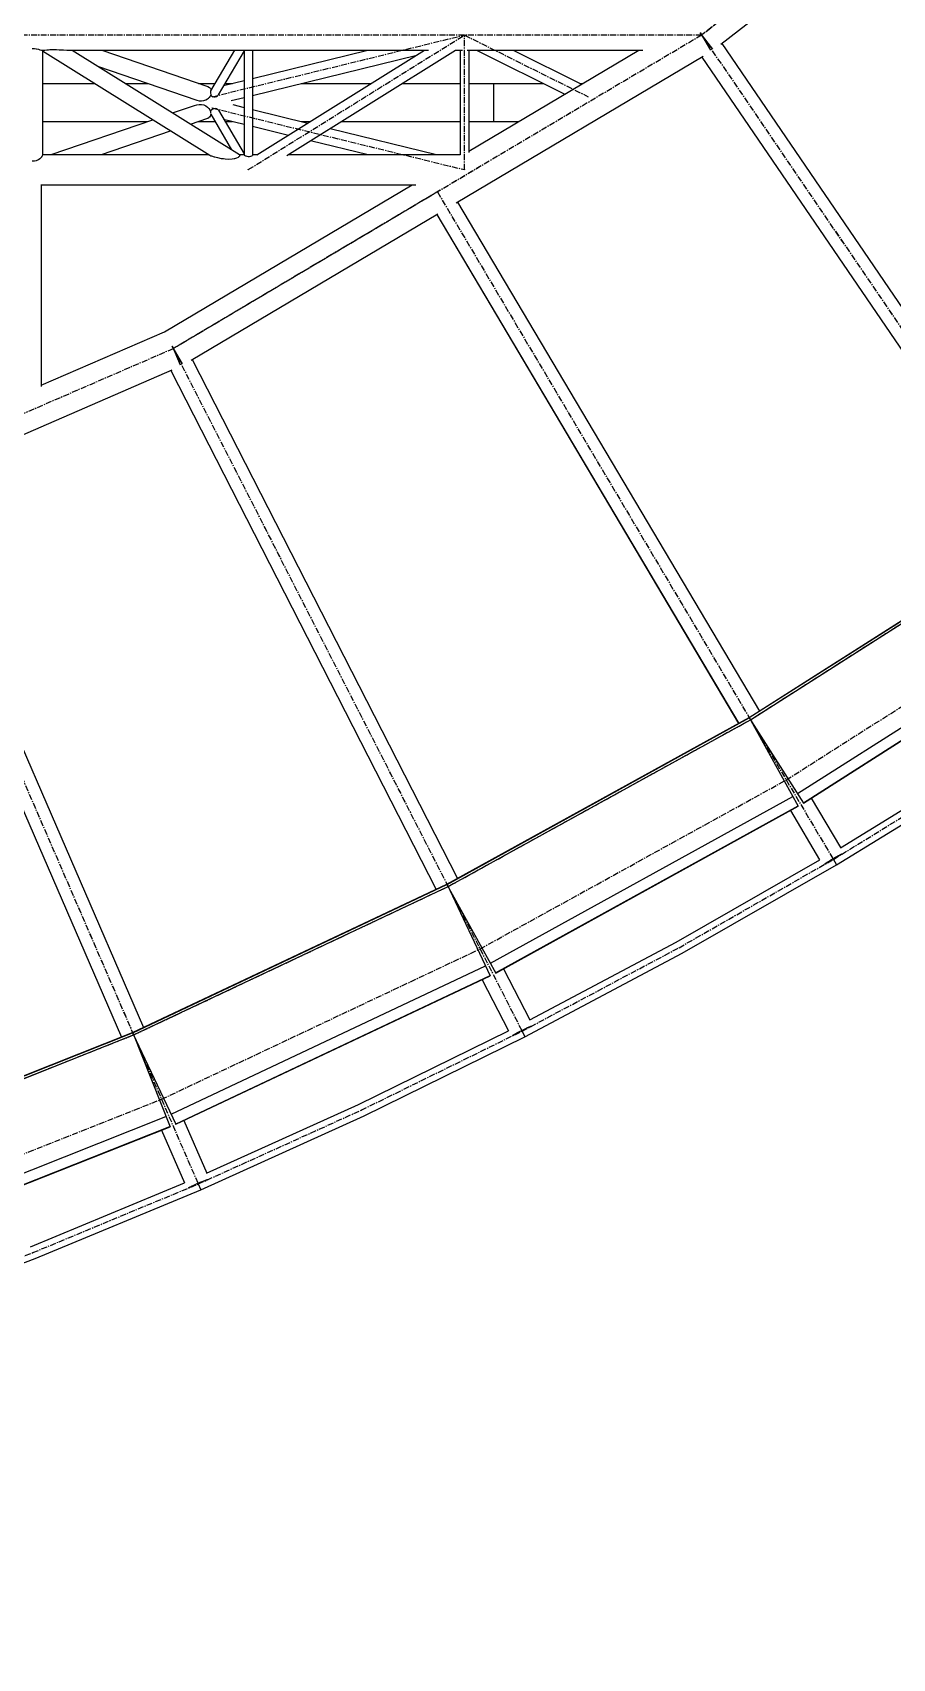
# Model space of a CAD drawing. Header units: millimetres. Extents: x 5143 to 30813, y 232 to 21408.
# Drawn here: x 25174 to 26324, y 539 to 2714 of the extents above; entities that cross this region are included whole.
import ezdxf

# ---------------------------------------------------------------- set-up
doc = ezdxf.new("R2010")
doc.units = ezdxf.units.MM
doc.header["$LTSCALE"] = 0.25
doc.linetypes.add('CENTER', pattern=[50.8, 31.75, -6.35, 6.35, -6.35])
doc.linetypes.add('XKITLINE00', pattern=[0])
doc.styles.add('ROMANS', font='romans.shx')
doc.dimstyles.new('MD300', dxfattribs={"dimtxt": 2.5, "dimasz": 2.5, "dimexe": 1, "dimexo": 1, "dimgap": 0.5, "dimtad": 1, "dimdec": 1, "dimlfac": 50, "dimrnd": 0.5, "dimdsep": 46, "dimtxsty": 'ROMANS', "dimcen": 1, "dimclrd": 146, "dimclre": 146, "dimclrt": 30, "dimadec": 1, "dimazin": 2, "dimtfac": 1, "dimtdec": 1, "dimtmove": 0, "dimatfit": 1, "dimfxl": 1, "dimtolj": 1, "dimtzin": 0, "dimlwd": -1, "dimlwe": -1, "dimarcsym": 0})

msp = doc.modelspace()

# ---------------------------------------------------------------- linework, layer by layer
at = {"color": 8, "linetype": 'CENTER'}
for p, q in [((26714.9, 3212.6), (26069.1, 2710.2)), ((26714.9, 3212.6), (26069.1, 2710.2)), ((26392, 2961.4), (26069.1, 2710.2)), ((26069.2, 2710.3), (24815.9, 2710.3)), ((26069.1, 2710.2), (25362.3, 2290.9)), ((26069.1, 2710.2), (25362.3, 2290.9)), ((25414.3, 2627.8), (25751.8, 2710.3)), ((25462.7, 2530.3), (25751.8, 2710.3)), ((26069.1, 2710.2), (25715.7, 2500.5)), ((25751.8, 2710.3), (25917.5, 2627.8)), ((25751.8, 2530.3), (25751.8, 2710.3)), ((26069.1, 2710.2), (26577, 1965.4)), ((26069.1, 2710.2), (26646.5, 1863.3)), ((25414.3, 2612.8), (25751.8, 2530.3)), ((25715.7, 2500.5), (25362.3, 2290.9)), ((25715.7, 2500.5), (26182.3, 1714.1)), ((25715.7, 2500.5), (26245.3, 1607.9)), ((25362.3, 2290.9), (24603, 1961.6)), ((25362.3, 2290.9), (24603, 1961.6)), ((25362.3, 2290.9), (24982.7, 2126.2)), ((25362.3, 2290.9), (25772.7, 1488.2)), ((25362.3, 2290.9), (25828.9, 1378.2)), ((24982.7, 2126.2), (25346.6, 1287.1)), ((24982.7, 2126.2), (25395.7, 1173.8)), ((26134.5, 1794.7), (26524.2, 2042.8)), ((26182.3, 1714.1), (26577, 1965.4)), ((25730, 1571.6), (26134.5, 1794.7)), ((26245.3, 1607.9), (26448, 1732.5)), ((25772.7, 1488.2), (26182.3, 1714.1)), ((26038.9, 1489.8), (26245.3, 1607.9)), ((25309.3, 1373.1), (25730, 1571.6)), ((25346.6, 1287.1), (25772.7, 1488.2)), ((25828.9, 1378.2), (26038.9, 1489.8)), ((24876.9, 1201.6), (25309.3, 1373.1)), ((25613.9, 1272.6), (25828.9, 1378.2)), ((24908.6, 1113.5), (25346.6, 1287.1)), ((25395.7, 1173.8), (25613.9, 1272.6)), ((25174.5, 1082), (25395.7, 1173.8)), ((24950.4, 997.3), (25174.5, 1082))]:
    msp.add_line(p, q, dxfattribs=at)
at = {"color": 8, "linetype": 'XKITLINE00'}
for p, q in [((26094.7, 2698), (26396.4, 2932.6)), ((26066.7, 2713.3), (26083.5, 2691.6)), ((26067.1, 2713.6), (26081.1, 2690)), ((26072, 2706.5), (26071.9, 2705.4)), ((26072, 2706.3), (26072.1, 2706.4)), ((26096.2, 2699.1), (26535.3, 2055.1)), ((25173.6, 2692.3), (25176.6, 2692.4)), ((25176.6, 2692.4), (25179, 2692)), ((25179, 2692), (25179.5, 2692)), ((25179.5, 2692), (25182.1, 2691.4)), ((25182.1, 2691.4), (25183.9, 2690.7)), ((25183.9, 2690.7), (25184.3, 2690.7)), ((25184.3, 2690.7), (25185.9, 2690.1)), ((25185.9, 2690.1), (25186.1, 2690)), ((25186.1, 2690), (25186.8, 2690)), ((25186.6, 2690), (25187.5, 2690)), ((25186.8, 2689.9), (25188.2, 2690)), ((25186.8, 2690), (25186.9, 2689.7)), ((25186.9, 2689.6), (25187.2, 2688.9)), ((25187.2, 2689), (25411.2, 2549.5)), ((25187.2, 2688.9), (25187.3, 2688.8)), ((25187.2, 2688.9), (25187.3, 2688.8)), ((25187.3, 2688.8), (25187.3, 2549.5)), ((25188.2, 2690), (25188.8, 2690)), ((25188.8, 2690), (25190.4, 2690.3)), ((25190.4, 2690.3), (25193.4, 2690.6)), ((25193.4, 2690.6), (25195.5, 2690.7)), ((25195.5, 2690.7), (25197, 2690.9)), ((25197, 2690.9), (25201.2, 2691.1)), ((25201.2, 2691.1), (25206, 2691)), ((25206, 2691), (25209.8, 2690.7)), ((25209.8, 2690.7), (25211, 2690.7)), ((25211, 2690.7), (25215.7, 2690.4)), ((25215.7, 2690.4), (25220.1, 2690)), ((25220.1, 2690), (25220.3, 2690)), ((25220.3, 2690), (25223.3, 2690)), ((25222.3, 2690), (25462.7, 2690)), ((25223.3, 2690), (25224.8, 2689.9)), ((25223.9, 2689.9), (25224.1, 2690)), ((25224.8, 2689.9), (25225.1, 2690)), ((25226.9, 2690), (25451, 2550.4)), ((25266.6, 2690), (25408.7, 2641.3)), ((25444.2, 2690), (25412.3, 2635.7)), ((25457, 2689.3), (25422.4, 2630.4)), ((25457, 2690), (25457, 2550.2)), ((25458.5, 2690), (25458.8, 2689.9)), ((25458.8, 2689.9), (25459.4, 2689.9)), ((25458.9, 2690), (25459.3, 2689.9)), ((25459.4, 2689.9), (25460.9, 2690)), ((25460.9, 2690), (25462.7, 2690)), ((25462.7, 2690), (25464.5, 2690)), ((25464.5, 2690), (25466.1, 2690)), ((25464.5, 2690), (25703.6, 2690)), ((25466.1, 2690), (25467.3, 2689.9)), ((25467.1, 2689.9), (25467.3, 2690)), ((25467.3, 2689.9), (25467.5, 2689.9)), ((25467.5, 2689.9), (25467.8, 2690)), ((25468.4, 2652.3), (25622.6, 2690)), ((25468.4, 2690), (25468.4, 2549.9)), ((25468.4, 2629.7), (25688, 2683.4)), ((25474.3, 2550.3), (25698.5, 2690)), ((25514.1, 2549.4), (25739.8, 2690)), ((25739.5, 2690), (25749.3, 2690)), ((25740.9, 2486), (26071.1, 2681.9)), ((25746.1, 2690), (25746.1, 2550.2)), ((25755.5, 2690), (25990.4, 2690)), ((25757.5, 2554.9), (25985.2, 2690)), ((25757.5, 2690), (25757.5, 2553.4)), ((25768, 2690), (25886.1, 2631.2)), ((25817.1, 2690), (25908.5, 2644.5)), ((26069.5, 2680.9), (26508.6, 2036.9)), ((25260.9, 2668.8), (25393.9, 2623.2)), ((25187.3, 2645.7), (25256.7, 2645.7)), ((25298, 2645.7), (25328.3, 2645.7)), ((25395.9, 2645.7), (25418.2, 2645.7)), ((25408.7, 2641.3), (25410.7, 2640.3)), ((25410.7, 2640.3), (25411.6, 2639.4)), ((25411.6, 2639.4), (25412.2, 2638.9)), ((25412.3, 2635.5), (25412, 2634.3)), ((25412, 2634.3), (25412, 2633.3)), ((25412, 2633.3), (25412, 2632.5)), ((25412, 2632.5), (25412.4, 2630.7)), ((25412.2, 2638.9), (25413.2, 2637.2)), ((25412.3, 2635.7), (25412.3, 2635.5)), ((25413.2, 2637.2), (25413.2, 2637.1)), ((25429.7, 2642.8), (25457, 2649.5)), ((25431.4, 2645.7), (25441.4, 2645.7)), ((25533.6, 2645.7), (25627.4, 2645.7)), ((25668.7, 2645.7), (25746.1, 2645.7)), ((25757.5, 2645.7), (25857, 2645.7)), ((25906.1, 2645.7), (25910.6, 2645.7)), ((25361.4, 2606.2), (25390.7, 2616.2)), ((25390.7, 2616.2), (25393.7, 2617.2)), ((25393.7, 2617.2), (25396.9, 2617.6)), ((25393.9, 2623.2), (25396.9, 2622.5)), ((25396.9, 2622.5), (25400, 2622.3)), ((25396.9, 2617.6), (25400.1, 2617.5)), ((25400, 2622.3), (25403, 2622.6)), ((25400.1, 2617.5), (25403.1, 2616.8)), ((25403, 2622.6), (25405.8, 2623.5)), ((25403.1, 2616.8), (25405.8, 2615.7)), ((25405.8, 2623.5), (25408.2, 2624.9)), ((25405.8, 2615.7), (25408.1, 2614.1)), ((25408.1, 2614.1), (25408.2, 2614)), ((25408.2, 2624.9), (25409.4, 2625.9)), ((25408.2, 2614), (25410, 2612.2)), ((25409.4, 2625.9), (25410.3, 2626.6)), ((25410, 2612.2), (25411.2, 2610.2)), ((25411.9, 2628.6), (25410.3, 2626.6)), ((25411.2, 2610.2), (25411.3, 2610.1)), ((25411.3, 2610.1), (25412.2, 2608)), ((25412.3, 2629.7), (25411.9, 2628.6)), ((25412.6, 2630.2), (25412.3, 2629.7)), ((25412.4, 2630.7), (25412.5, 2630.7)), ((25412.5, 2630.7), (25412.7, 2630.1)), ((25413.3, 2610.1), (25412.6, 2609.3)), ((25412.7, 2630.1), (25413, 2629.7)), ((25413, 2629.7), (25413.4, 2629.1)), ((25413.7, 2610.7), (25413.3, 2610.1)), ((25413.4, 2629.1), (25414.9, 2628.1)), ((25413.7, 2610.7), (25415.1, 2611.7)), ((25414.9, 2628.1), (25416.6, 2627.5)), ((25415.1, 2611.7), (25416.8, 2612.3)), ((25416.6, 2627.5), (25418.4, 2627.5)), ((25416.8, 2612.3), (25418.5, 2612.4)), ((25418.4, 2627.5), (25420, 2628)), ((25418.5, 2612.4), (25420.2, 2612)), ((25420, 2628), (25421.4, 2629)), ((25420.2, 2612), (25421.7, 2611.1)), ((25422, 2629.7), (25421.4, 2629)), ((25421.7, 2611.1), (25422.4, 2610.1)), ((25422.4, 2630.3), (25422, 2629.7)), ((25422.4, 2610.1), (25422.7, 2609.8)), ((25422.7, 2609.8), (25457, 2551.3)), ((25440, 2622.8), (25457, 2626.9)), ((25441.9, 2617.3), (25457, 2613.6)), ((25468.4, 2610.8), (25542.3, 2592.7)), ((25187.3, 2594.9), (25328.4, 2594.9)), ((25199.2, 2550.6), (25334.8, 2597.1)), ((25385.4, 2591.3), (25408.6, 2599.3)), ((25395.8, 2594.9), (25418.2, 2594.9)), ((25408.6, 2599.3), (25410.4, 2600.4)), ((25410.6, 2600.7), (25410.4, 2600.4)), ((25411.7, 2601.9), (25410.6, 2600.7)), ((25412.2, 2603.5), (25411.7, 2601.9)), ((25412.2, 2608.2), (25412.1, 2607.6)), ((25412.1, 2607.6), (25412.1, 2607)), ((25412.1, 2607), (25412.1, 2605.9)), ((25412.6, 2609.3), (25412.2, 2608.2)), ((25412.3, 2603.6), (25412.2, 2603.5)), ((25412.5, 2604.7), (25412.3, 2603.6)), ((25412.4, 2604.9), (25412.5, 2604.6)), ((25412.5, 2604.6), (25440.4, 2557)), ((25429.7, 2597.8), (25457, 2591.1)), ((25431.4, 2594.9), (25441.7, 2594.9)), ((25468.4, 2588.3), (25516.4, 2576.6)), ((25533.4, 2594.9), (25545.8, 2594.9)), ((25587.1, 2594.9), (25746.1, 2594.9)), ((25757.5, 2594.9), (25824.9, 2594.9)), ((25266.5, 2550.6), (25358.7, 2582.2)), ((25546.1, 2569.3), (25622.9, 2550.6)), ((25572, 2585.5), (25714.6, 2550.6)), ((25182.1, 2543.7), (25183.9, 2545.1)), ((25183.9, 2545.1), (25184.3, 2545.3)), ((25184.3, 2545.3), (25185.9, 2546.9)), ((25186.1, 2547.3), (25185.9, 2546.9)), ((25186.9, 2548.4), (25186.1, 2547.3)), ((25187.1, 2549), (25186.9, 2548.4)), ((25187.3, 2549.5), (25187.1, 2549)), ((25187.3, 2550.6), (25409.4, 2550.6)), ((25411.2, 2549.5), (25412.5, 2549)), ((25412.5, 2549), (25413.5, 2548.6)), ((25413.5, 2548.6), (25417, 2547.5)), ((25417, 2547.5), (25418, 2547.3)), ((25418, 2547.3), (25421.5, 2546.4)), ((25421.5, 2546.4), (25426.5, 2545.4)), ((25426.5, 2545.4), (25429.4, 2545.1)), ((25429.4, 2545.1), (25431.8, 2544.7)), ((25431.8, 2544.7), (25436.7, 2544.4)), ((25436.7, 2544.4), (25441.1, 2544.6)), ((25441.1, 2544.6), (25443.7, 2545.1)), ((25443.7, 2545.1), (25444.6, 2545.2)), ((25444.6, 2545.2), (25447.5, 2546.1)), ((25447.5, 2546.1), (25449.5, 2547.2)), ((25449.5, 2547.3), (25450.9, 2548.3)), ((25449.5, 2547.3), (25449.5, 2547.2)), ((25450.8, 2550.6), (25457, 2550.6)), ((25451.1, 2549), (25450.9, 2548.3)), ((25451, 2550.4), (25451.3, 2550.1)), ((25451.1, 2549), (25451.5, 2549.2)), ((25451.3, 2550.1), (25451.5, 2550)), ((25451.5, 2550), (25451.5, 2549.2)), ((25457, 2550.2), (25457.1, 2550.1)), ((25457.1, 2550.1), (25457.3, 2549.8)), ((25457.3, 2549.8), (25458.1, 2549.3)), ((25458.1, 2549.3), (25458.8, 2549)), ((25458.8, 2549), (25459.4, 2548.7)), ((25459.4, 2548.7), (25460.9, 2548.2)), ((25460.9, 2548.2), (25462.7, 2548)), ((25462.7, 2548), (25464.5, 2548)), ((25464.5, 2548), (25466.1, 2548.3)), ((25466.1, 2548.3), (25467.3, 2548.8)), ((25467.3, 2548.8), (25467.5, 2549)), ((25467.5, 2549), (25468.1, 2549.3)), ((25468.4, 2549.9), (25468.1, 2549.3)), ((25468.4, 2550.6), (25474.7, 2550.6)), ((25515.9, 2550.6), (25746.1, 2550.6)), ((25173.6, 2542), (25176.6, 2541.9)), ((25176.6, 2541.9), (25179, 2542.4)), ((25179, 2542.4), (25179.5, 2542.6)), ((25179.5, 2542.6), (25182.1, 2543.7)), ((25185.3, 2510), (25687, 2510)), ((25185.8, 2510), (25185.7, 2240.1)), ((25350.7, 2313.5), (25681.9, 2510)), ((25742.5, 2486.9), (26146.4, 1806.3)), ((25742.6, 2486.9), (26146.4, 1806.3)), ((25386.3, 2275.5), (25716.4, 2471.4)), ((25714.8, 2470.5), (26118.7, 1789.8)), ((25714.8, 2470.4), (26118.6, 1789.8)), ((25185.7, 2242), (25350.7, 2313.5)), ((25360.3, 2294.3), (25374.3, 2270.6)), ((25360.7, 2294.5), (25371.7, 2269.3)), ((25364.2, 2286.6), (25364.7, 2286.8)), ((25364.3, 2286.4), (25364.8, 2286.7)), ((25005.8, 2108.6), (25360.8, 2262.5)), ((25359.1, 2261.8), (25713.9, 1567.7)), ((25359.1, 2261.8), (25713.9, 1567.7)), ((25387.8, 2276.4), (25742.6, 1582.4)), ((25387.8, 2276.4), (25742.6, 1582.4)), ((25007.6, 2109.3), (25322.5, 1383.1)), ((24978, 2096.5), (25292.9, 1370.2)), ((26132.8, 1797.6), (26522.3, 2045.6)), ((26132.9, 1797.5), (26522.3, 2045.4)), ((26134.5, 1794.7), (26524.2, 2042.8)), ((26197.5, 1695.8), (26587.2, 1943.9)), ((26205.2, 1683.7), (26594.9, 1931.8)), ((26205.5, 1683.3), (26595.1, 1931.4)), ((25728.5, 1574.6), (26132.8, 1797.6)), ((25728.6, 1574.5), (26132.8, 1797.4)), ((25730, 1571.6), (26134.5, 1794.7)), ((26132.8, 1797.4), (26205.5, 1683.3)), ((26132.9, 1797.5), (26198.3, 1679)), ((26249.6, 1600.7), (26452.5, 1725.4)), ((26254.8, 1623.5), (26443.4, 1739.5)), ((25786.7, 1468.9), (26191.1, 1692)), ((25793.6, 1456.3), (26198.1, 1679.4)), ((25793.8, 1455.9), (26198.3, 1679)), ((26215.6, 1689.7), (26254.8, 1623.6)), ((26187.8, 1673.2), (26227, 1607.1)), ((26244.8, 1608.8), (26247.6, 1610.3)), ((26244.9, 1608.7), (26247.5, 1610.3)), ((26247.5, 1610.3), (26250, 1611.7)), ((26247.6, 1610.3), (26250.2, 1611.8)), ((26250, 1611.7), (26252.4, 1613)), ((26250.2, 1611.8), (26252.6, 1613.2)), ((26252.4, 1613), (26254.5, 1614.1)), ((26252.6, 1613.2), (26254.8, 1614.3)), ((26254.5, 1614.1), (26256.2, 1615)), ((26254.8, 1614.3), (26256.6, 1615.2)), ((26256.2, 1615), (26256.4, 1615)), ((26256.6, 1615.2), (26256.9, 1615.4)), ((26034.9, 1497.1), (26227.1, 1607.1)), ((26043, 1482.4), (26249.6, 1600.7)), ((26233.3, 1601.3), (26233.5, 1601.5)), ((26233.5, 1601.5), (26235.2, 1602.7)), ((26233.8, 1601.6), (26233.9, 1601.7)), ((26233.9, 1601.7), (26235.5, 1602.9)), ((26235.2, 1602.7), (26237.2, 1604)), ((26235.5, 1602.9), (26237.5, 1604.2)), ((26237.2, 1604), (26239.6, 1605.5)), ((26237.5, 1604.2), (26239.8, 1605.6)), ((26239.6, 1605.5), (26242.1, 1607.1)), ((26239.8, 1605.6), (26242.2, 1607.2)), ((26242.1, 1607.1), (26244.8, 1608.8)), ((26242.2, 1607.2), (26244.9, 1608.7)), ((26244.9, 1608.7), (26249.6, 1600.7)), ((26244.9, 1608.7), (26249.6, 1600.7)), ((25307.9, 1376.2), (25728.5, 1574.6)), ((25308.1, 1376.1), (25728.5, 1574.4)), ((25309.3, 1373.1), (25730, 1571.6)), ((25728.5, 1574.4), (25793.8, 1455.9)), ((25728.6, 1574.5), (25786.4, 1452.1)), ((25832.7, 1370.7), (26043, 1482.4)), ((25839.3, 1393.2), (26034.9, 1497.1)), ((25359.3, 1267), (25780.1, 1465.6)), ((25804.3, 1461.7), (25839.3, 1393.2)), ((25365.4, 1254), (25786.2, 1452.6)), ((25365.7, 1253.6), (25786.4, 1452.1)), ((25775.6, 1447), (25810.6, 1378.5)), ((24875.7, 1204.8), (25307.9, 1376.2)), ((24875.7, 1204.6), (25307.9, 1376)), ((24876.9, 1201.6), (25309.3, 1373.1)), ((25307.9, 1376), (25365.7, 1253.6)), ((25308.1, 1376.1), (25358, 1250.3)), ((25610.3, 1280.2), (25810.6, 1378.6)), ((25617.5, 1265), (25832.7, 1370.7)), ((25816.4, 1372.4), (25816.7, 1372.6)), ((25816.7, 1372.6), (25818.4, 1373.6)), ((25816.9, 1372.7), (25817.1, 1372.8)), ((25817.1, 1372.8), (25818.7, 1373.8)), ((25818.4, 1373.6), (25820.5, 1374.9)), ((25818.7, 1373.8), (25820.8, 1375)), ((25820.5, 1374.9), (25822.9, 1376.2)), ((25820.8, 1375), (25823.1, 1376.3)), ((25822.9, 1376.2), (25825.6, 1377.6)), ((25823.1, 1376.3), (25825.7, 1377.7)), ((25825.6, 1377.6), (25828.4, 1379.1)), ((25825.7, 1377.7), (25828.4, 1379.1)), ((25828.4, 1379.1), (25831.2, 1380.5)), ((25828.4, 1379.1), (25831.1, 1380.4)), ((25828.4, 1379.1), (25832.7, 1370.7)), ((25828.4, 1379.1), (25832.7, 1370.7)), ((25831.1, 1380.4), (25833.8, 1381.7)), ((25831.2, 1380.5), (25833.9, 1381.8)), ((25833.8, 1381.7), (25836.2, 1382.9)), ((25833.9, 1381.8), (25836.5, 1383)), ((25836.2, 1382.9), (25838.4, 1383.8)), ((25836.5, 1383), (25838.7, 1384)), ((25838.4, 1383.8), (25840.2, 1384.6)), ((25838.7, 1384), (25840.6, 1384.8)), ((25840.2, 1384.6), (25840.3, 1384.6)), ((25840.6, 1384.8), (25840.9, 1384.9)), ((24920.1, 1092.6), (25352.5, 1264.1)), ((25399, 1166.1), (25617.5, 1265)), ((25407, 1188.1), (25610.3, 1280.2)), ((24925.4, 1079.3), (25357.8, 1250.7)), ((24925.5, 1078.8), (25358, 1250.3)), ((25346.8, 1245.9), (25377.4, 1175.3)), ((25376.5, 1258.7), (25407.1, 1188.2)), ((25171.4, 1089.8), (25377.5, 1175.3)), ((25392.4, 1173.4), (25395.3, 1174.7)), ((25392.5, 1173.5), (25395.3, 1174.7)), ((25395.3, 1174.7), (25398.2, 1176)), ((25395.3, 1174.7), (25398.1, 1175.9)), ((25395.3, 1174.7), (25399, 1166.1)), ((25395.3, 1174.7), (25399, 1166.1)), ((25398.1, 1175.9), (25400.8, 1177)), ((25398.2, 1176), (25401, 1177.1)), ((25400.8, 1177), (25403.3, 1178)), ((25401, 1177.1), (25403.6, 1178.1)), ((25403.3, 1178), (25405.5, 1178.8)), ((25403.6, 1178.1), (25405.9, 1179)), ((25405.5, 1178.8), (25407.4, 1179.5)), ((25405.9, 1179), (25407.8, 1179.7)), ((25407.4, 1179.5), (25407.5, 1179.5)), ((25407.8, 1179.7), (25408.1, 1179.7)), ((25177.6, 1074.2), (25399, 1166.1)), ((25382.9, 1168.8), (25383.2, 1169)), ((25383.2, 1169), (25384.9, 1169.9)), ((25383.4, 1169.1), (25383.6, 1169.1)), ((25383.6, 1169.1), (25385.3, 1170)), ((25384.9, 1169.9), (25387.1, 1171)), ((25385.3, 1170), (25387.4, 1171.1)), ((25387.1, 1171), (25389.7, 1172.2)), ((25387.4, 1171.1), (25389.9, 1172.2)), ((25389.7, 1172.2), (25392.4, 1173.4)), ((25389.9, 1172.2), (25392.5, 1173.5)), ((24953.3, 989.4), (25177.6, 1074.2))]:
    msp.add_line(p, q, dxfattribs=at)
msp.add_line((25791.2, 2594.9), (25791.2, 2645.7))
for centre in [(25751.8, 2710.3), (25751.8, 2710.3), (25751.8, 2710.3), (25751.8, 2710.3), (26069.1, 2710.2), (26069.1, 2710.2), (26069.1, 2710.2), (26069.1, 2710.2), (26069.1, 2710.2), (26069.1, 2710.2), (26069.1, 2710.2), (26069.1, 2710.2), (26069.1, 2710.2), (26069.1, 2710.2), (26069.2, 2710.3), (25414.3, 2627.8), (25414.3, 2612.8), (25917.5, 2627.8), (25462.7, 2530.3), (25751.8, 2530.3), (25751.8, 2530.3), (25715.7, 2500.5), (25715.7, 2500.5), (25715.7, 2500.5), (25715.7, 2500.5), (25715.7, 2500.5), (25362.3, 2290.9), (25362.3, 2290.9), (25362.3, 2290.9), (25362.3, 2290.9), (25362.3, 2290.9), (25362.3, 2290.9), (25362.3, 2290.9), (25362.3, 2290.9), (25362.3, 2290.9), (25362.3, 2290.9), (26134.5, 1794.7), (26134.5, 1794.7), (26182.3, 1714.1), (26182.3, 1714.1), (26182.3, 1714.1), (26245.3, 1607.9), (26245.3, 1607.9), (26245.3, 1607.9), (25730, 1571.6), (25730, 1571.6), (25772.7, 1488.2), (25772.7, 1488.2), (25772.7, 1488.2), (26038.9, 1489.8), (26038.9, 1489.8), (25309.3, 1373.1), (25309.3, 1373.1), (25828.9, 1378.2), (25828.9, 1378.2), (25828.9, 1378.2), (25346.6, 1287.1), (25346.6, 1287.1), (25346.6, 1287.1), (25613.9, 1272.6), (25613.9, 1272.6), (25395.7, 1173.8), (25395.7, 1173.8), (25395.7, 1173.8), (25174.5, 1082), (25174.5, 1082)]:
    msp.add_circle(centre, 0.05, dxfattribs=at)

# ---------------------------------------------------------------- leaders
msp.add_leader([(25937.4, 3654.6), (28721.2, 539.2)], dimstyle='MD300', override={"dimgap": 0.5, "dimtad": 0})

doc.saveas('drawing.dxf')
